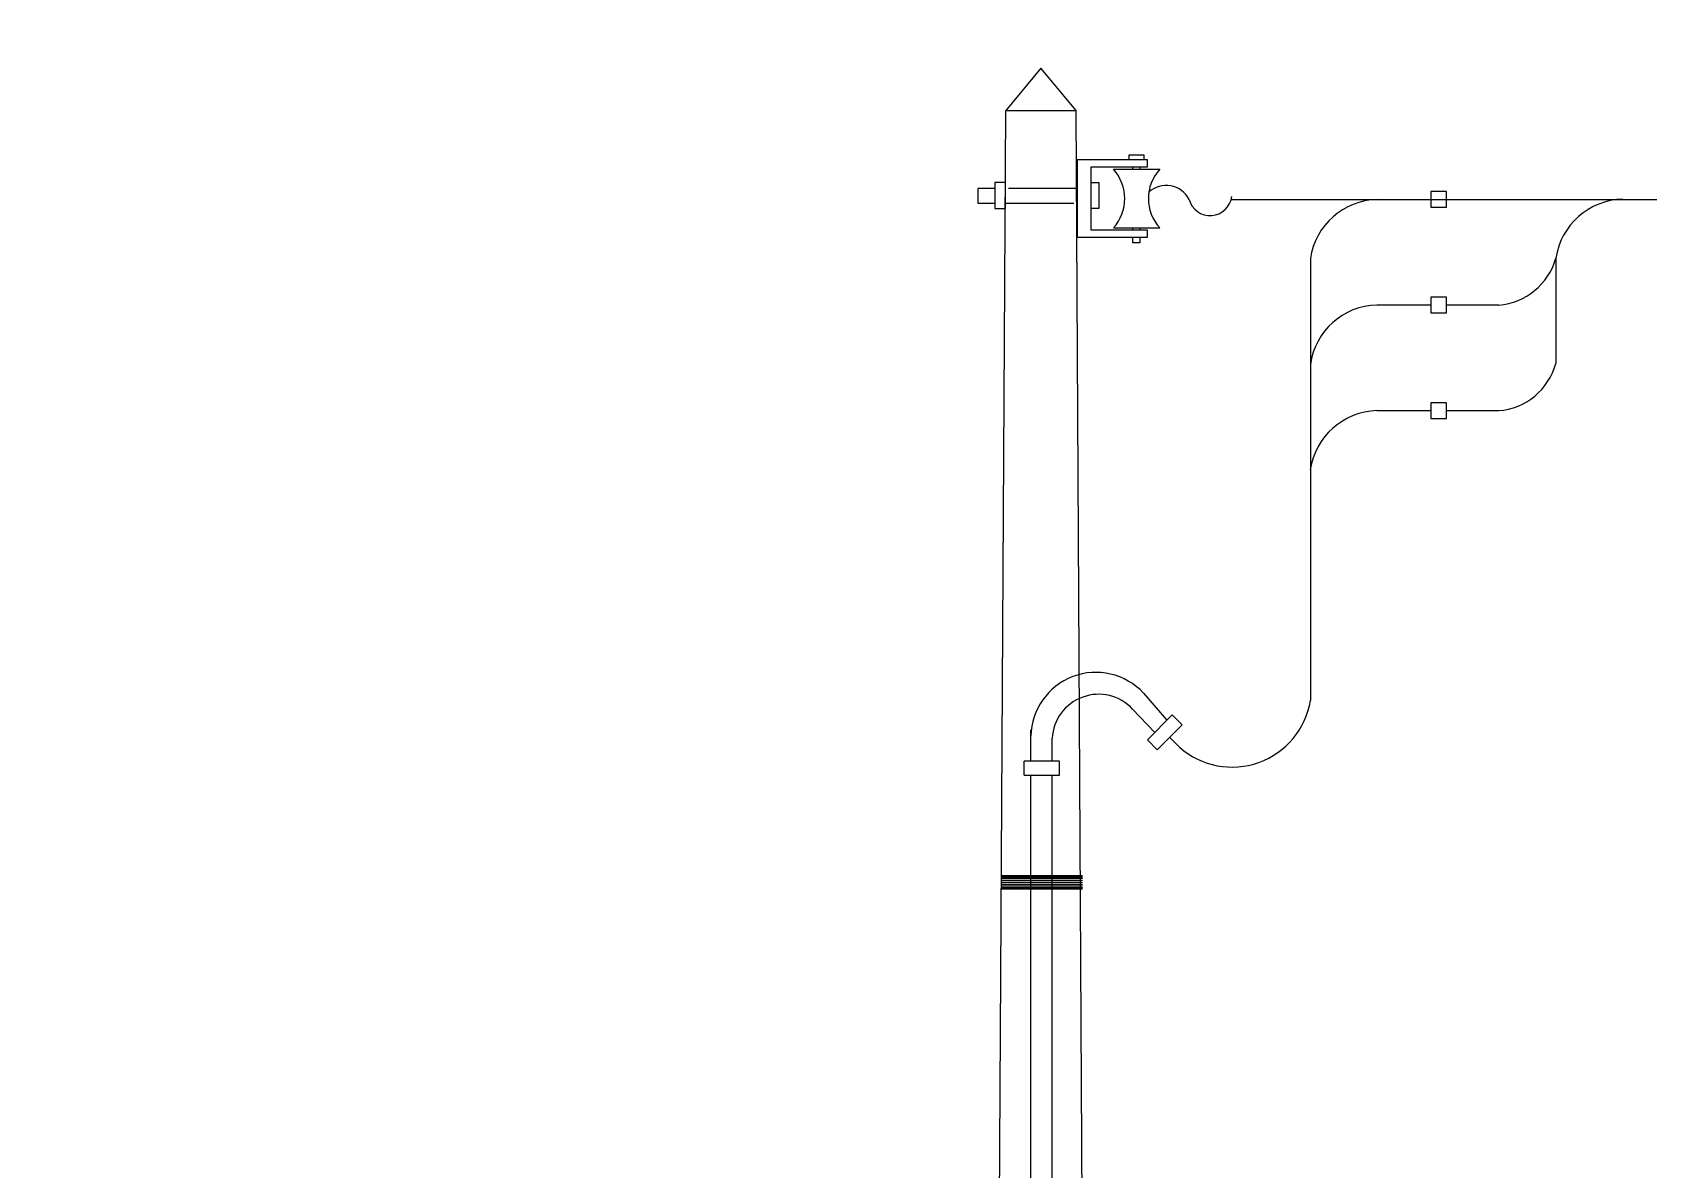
# Model space of a CAD drawing. Extents: x 0 to 11638, y -6007 to 0.
# Drawn here: x 9768.031 to 9772.733, y -3542.205 to -3538.896 of the extents above; entities that cross this region are included whole.
import ezdxf

# ---------------------------------------------------------------- set-up
doc = ezdxf.new("R2010")
doc.units = 0
doc.linetypes.add('TRACEJP', pattern=[0.3, 0.2, -0.1])
doc.layers.add('DETALHES', color=4, linetype='CONTINUOUS')

msp = doc.modelspace()

# ---------------------------------------------------------------- linework, layer by layer
at = {"layer": 'DETALHES', "color": 4}
for p, q in [((9770.9651, -3538.9999), (9770.8627, -3539.1229)), ((9771.0676, -3539.1229), (9770.9651, -3538.9999)), ((9770.8421, -3542.8341), (9770.8627, -3539.1229)), ((9770.8627, -3539.1229), (9771.0676, -3539.1229)), ((9771.0882, -3542.8341), (9771.0676, -3539.1229)), ((9770.8485, -3541.3497), (9771.0857, -3541.3497)), ((9770.8485, -3541.353), (9771.0857, -3541.353)), ((9770.8485, -3541.3574), (9771.0857, -3541.3574)), ((9770.8485, -3541.3629), (9771.0857, -3541.3629)), ((9770.8485, -3541.3685), (9771.0857, -3541.3685)), ((9770.8485, -3541.374), (9771.0857, -3541.374)), ((9770.8485, -3541.3795), (9771.0857, -3541.3795)), ((9770.8485, -3541.3839), (9771.0857, -3541.3839)), ((9770.8485, -3541.3883), (9771.0857, -3541.3883))]:
    msp.add_line(p, q, dxfattribs=at)
at = {"layer": 'DETALHES'}
msp.add_line((9771.0707, -3539.2663), (9771.0707, -3539.4917), dxfattribs=at)
at = {"layer": 'DETALHES', "color": 2}
for p, q in [((9771.2756, -3539.2663), (9771.0707, -3539.2663)), ((9771.1117, -3539.4712), (9771.1117, -3539.2868)), ((9771.1117, -3539.2868), (9771.2756, -3539.2868)), ((9771.1759, -3539.294), (9771.3107, -3539.294)), ((9771.2218, -3539.2524), (9771.2643, -3539.2524)), ((9771.2218, -3539.2663), (9771.2218, -3539.2524)), ((9771.2325, -3539.2663), (9771.2218, -3539.2663)), ((9771.2325, -3539.294), (9771.2325, -3539.2868)), ((9771.2643, -3539.2663), (9771.253, -3539.2663)), ((9771.253, -3539.2868), (9771.253, -3539.294)), ((9771.2643, -3539.2524), (9771.2643, -3539.2663)), ((9771.2756, -3539.2868), (9771.2756, -3539.2663)), ((9770.8307, -3539.3322), (9770.8307, -3539.4084)), ((9770.8609, -3539.3322), (9770.8307, -3539.3322)), ((9770.8609, -3539.3322), (9770.8609, -3539.4084)), ((9771.1117, -3539.3322), (9771.1331, -3539.3322)), ((9771.1331, -3539.3322), (9771.1331, -3539.4084)), ((9770.8307, -3539.3497), (9770.7817, -3539.3497)), ((9770.7817, -3539.3497), (9770.7817, -3539.3924)), ((9770.7817, -3539.3924), (9770.8307, -3539.3924)), ((9770.8307, -3539.4084), (9770.8609, -3539.4084)), ((9771.1331, -3539.4084), (9771.1117, -3539.4084)), ((9771.2756, -3539.4712), (9771.1117, -3539.4712)), ((9771.1759, -3539.4648), (9771.3107, -3539.4648)), ((9771.2326, -3539.4712), (9771.2326, -3539.4648)), ((9771.2531, -3539.4648), (9771.2531, -3539.4712)), ((9771.2756, -3539.4917), (9771.2756, -3539.4712)), ((9771.0707, -3539.4917), (9771.2756, -3539.4917)), ((9771.2326, -3539.5082), (9771.2326, -3539.4917)), ((9771.2531, -3539.5082), (9771.2326, -3539.5082)), ((9771.2531, -3539.4917), (9771.2531, -3539.5082)), ((9771.2635, -3540.8184), (9771.3319, -3540.8974)), ((9771.2319, -3540.8649), (9771.2964, -3540.9329)), ((9771.3471, -3540.8822), (9771.2747, -3540.9546)), ((9770.9361, -3541.0162), (9770.9361, -3540.9256)), ((9770.9977, -3541.0162), (9770.9977, -3540.95)), ((9771.019, -3541.0162), (9770.9165, -3541.0162)), ((9770.9361, -3544.9403), (9770.9361, -3541.0571)), ((9770.9977, -3544.9403), (9770.9977, -3541.0571))]:
    msp.add_line(p, q, dxfattribs=at)
at = {"layer": 'DETALHES', "color": 2, "linetype": 'TRACEJP'}
for p, q in [((9771.0707, -3539.3497), (9770.8609, -3539.3497)), ((9770.8609, -3539.3924), (9771.0707, -3539.3924)), ((9771.3761, -3540.9112), (9771.3471, -3540.8822)), ((9771.3036, -3540.9836), (9771.3761, -3540.9112)), ((9771.3036, -3540.9836), (9771.2747, -3540.9546)), ((9770.9165, -3541.0571), (9770.9165, -3541.0162)), ((9771.019, -3541.0571), (9771.019, -3541.0162)), ((9770.9165, -3541.0571), (9771.019, -3541.0571))]:
    msp.add_line(p, q, dxfattribs=at)
at = {"layer": 'DETALHES', "color": 6}
for p, q in [((9771.5188, -3539.3818), (9773.7696, -3539.3818)), ((9771.749, -3539.5539), (9771.749, -3540.8402)), ((9772.4631, -3539.5532), (9772.4631, -3539.8594)), ((9771.9428, -3539.6891), (9772.0998, -3539.6891)), ((9772.1451, -3539.6891), (9772.2974, -3539.6891)), ((9771.9428, -3539.9965), (9772.0998, -3539.9965)), ((9772.1451, -3539.9965), (9772.2971, -3539.9965)), ((9771.3399, -3540.9474), (9771.3691, -3540.9766))]:
    msp.add_line(p, q, dxfattribs=at)
at = {"layer": 'DETALHES', "color": 4}
for points in [[(9772.0998, -3539.4044), (9772.1451, -3539.4044), (9772.1451, -3539.3591), (9772.0998, -3539.3591)], [(9772.0998, -3539.7116), (9772.1451, -3539.7116), (9772.1451, -3539.6663), (9772.0998, -3539.6663)], [(9772.0998, -3540.0196), (9772.1451, -3540.0196), (9772.1451, -3539.9743), (9772.0998, -3539.9743)]]:
    msp.add_lwpolyline(points, close=True, dxfattribs=at)
at = {"layer": 'DETALHES', "color": 2}
for centre, radius, start, end in [((9771.0824, -3539.3794), 0.1266, 317.5879, 42.4121), ((9771.4042, -3539.3794), 0.1266, 137.5879, 222.4121), ((9771.1251, -3540.9471), 0.189, 42.9104, 178.8347), ((9771.1329, -3540.9573), 0.1354, 43.0112, 176.896)]:
    msp.add_arc(centre, radius, start, end, dxfattribs=at)
at = {"layer": 'DETALHES', "color": 6}
for centre, radius, start, end in [((9771.3293, -3539.4174), 0.0759, 27.9973, 131.5838), ((9771.4575, -3539.3658), 0.0633, 194.6236, 353.4422), ((9771.949, -3539.5839), 0.2022, 91.6098, 171.4528), ((9772.6631, -3539.5833), 0.2022, 91.6098, 171.4528), ((9772.2822, -3539.5016), 0.1882, 274.6382, 344.0627), ((9771.9479, -3539.89), 0.2009, 91.4721, 171.9314), ((9772.2818, -3539.809), 0.1882, 274.6382, 344.4523), ((9771.9485, -3540.1987), 0.2022, 91.6098, 171.4528), ((9771.5212, -3540.8029), 0.2309, 228.7892, 350.6929)]:
    msp.add_arc(centre, radius, start, end, dxfattribs=at)

doc.saveas('drawing.dxf')
